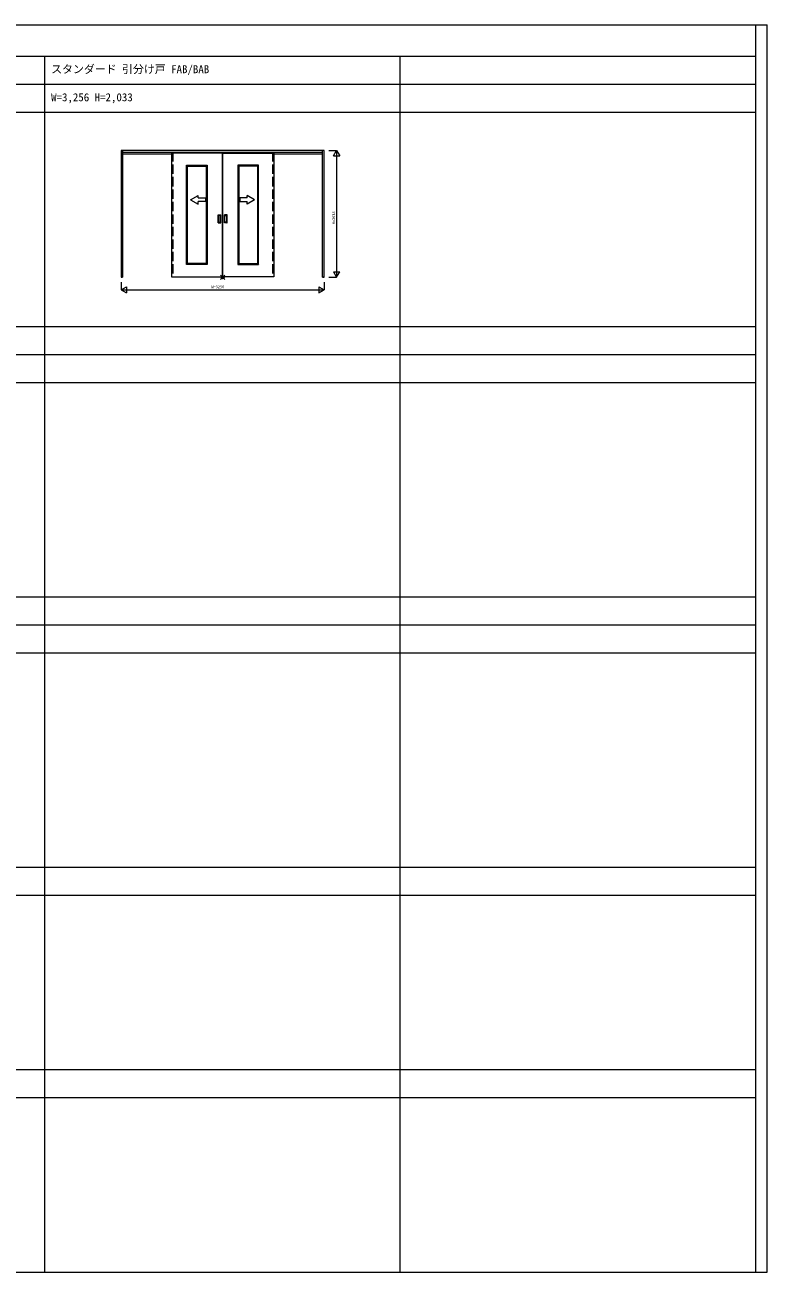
# Model space of a CAD drawing. Units: millimetres, scale not verified. Extents: x -14341 to 14341, y -10000 to 10000.
# Drawn here: x 2440 to 14341, y -10000 to 10000 of the extents above; entities that cross this region are included whole.
import ezdxf
from ezdxf.enums import TextEntityAlignment as Align

# ---------------------------------------------------------------- set-up
doc = ezdxf.new("R2010")
doc.units = ezdxf.units.MM
doc.header["$LTSCALE"] = 50
doc.linetypes.add('USER2', pattern=[4, 3, -1])
doc.layers.add('0-0_0', color=7, linetype='Continuous')
for name, color, linetype, lineweight in [('0-1_YKK_F1', 7, 'Continuous', 18), ('0-2_YKK_IN', 1, 'Continuous', 18), ('0-3_YKK_A1', 4, 'Continuous', 18), ('0-4_YKK_N1', 2, 'Continuous', 18)]:
    doc.layers.add(name, color=color, linetype=linetype, lineweight=lineweight)
doc.styles.add('ＭＳ ゴシック', font='')
doc.styles.get('ＭＳ ゴシック').set_extended_font_data('MS Gothic')

msp = doc.modelspace()

# ---------------------------------------------------------------- linework, layer by layer
at = {"layer": '0-1_YKK_F1'}
for p, q in [((-14340.51, 10000), (14340.51, 10000)), ((14159.49, -10000), (14159.49, 10000)), ((14340.51, -10000), (14340.51, 10000)), ((-14340.51, 9500), (14159.49, 9500)), ((2759.49, -10000), (2759.49, 9500)), ((8459.49, -10000), (8459.49, 9500)), ((-14340.51, 9050), (14159.49, 9050)), ((-14340.51, 8600), (14159.49, 8600)), ((-14340.51, 5165), (14159.49, 5165)), ((-14340.51, 4715), (14159.49, 4715)), ((-14340.51, 4265), (14159.49, 4265)), ((-14340.51, 830), (14159.49, 830)), ((-14340.51, 380), (14159.49, 380)), ((-14340.51, -70), (14159.49, -70)), ((-14340.51, -3505), (14159.49, -3505)), ((-14340.51, -3955), (14159.49, -3955)), ((-14340.51, -6752.5), (14159.49, -6752.5)), ((-14340.51, -7202.5), (14159.49, -7202.5)), ((-14340.51, -10000), (14340.51, -10000))]:
    msp.add_line(p, q, dxfattribs=at)
at = {"layer": '0-2_YKK_IN'}
for p, q in [((5574.14, 5917.14), (5644.85, 5987.86)), ((5574.14, 5987.86), (5644.85, 5917.14))]:
    msp.add_line(p, q, dxfattribs=at)
msp.add_circle((5609.49, 5952.5), 25, dxfattribs=at)
at = {"layer": '0-3_YKK_A1'}
for p, q in [((4005.49, 7985.5), (4005.49, 5952.5)), ((4005.49, 7961.5), (7213.49, 7961.5)), ((4005.49, 7931.5), (4787.49, 7931.5)), ((5607.49, 5961.5), (5607.49, 7941.5)), ((5611.49, 5961.5), (5611.49, 7941.5)), ((6431.49, 7931.5), (7213.49, 7931.5)), ((7213.49, 5952.5), (7213.49, 7985.5)), ((5031.16, 7753), (5363.83, 7753)), ((5047.16, 7737), (5031.16, 7753)), ((5047.16, 7737), (5347.83, 7737)), ((5347.83, 7737), (5363.83, 7753)), ((5347.83, 7737), (5347.83, 6173)), ((5363.83, 7753), (5363.83, 6157)), ((5855.16, 7753), (5855.16, 6157)), ((6187.83, 7753), (5855.16, 7753)), ((5871.16, 7737), (5855.16, 7753)), ((5871.16, 7737), (5871.16, 6173)), ((6171.83, 7737), (5871.16, 7737)), ((6171.83, 7737), (6187.83, 7753)), ((5095.49, 7195.91), (5215.49, 7265.19)), ((5215.49, 7225.91), (5215.49, 7265.19)), ((6123.5, 7195.91), (6003.5, 7265.19)), ((6003.5, 7225.91), (6003.5, 7265.19)), ((5095.49, 7195.91), (5215.49, 7126.63)), ((5215.49, 7126.63), (5215.49, 7165.91)), ((6123.5, 7195.91), (6003.5, 7126.63)), ((6003.5, 7126.63), (6003.5, 7165.91)), ((5538.49, 6826.5), (5538.49, 6954.5)), ((5539.49, 6955.5), (5579.49, 6955.5)), ((5539.49, 6825.5), (5579.49, 6825.5)), ((5544.49, 6944.5), (5544.49, 6836.5)), ((5573.49, 6945.5), (5545.49, 6945.5)), ((5545.49, 6835.5), (5573.49, 6835.5)), ((5574.49, 6836.5), (5574.49, 6944.5)), ((5580.49, 6826.5), (5580.49, 6954.5)), ((5638.49, 6826.5), (5638.49, 6954.5)), ((5679.49, 6955.5), (5639.49, 6955.5)), ((5679.49, 6825.5), (5639.49, 6825.5)), ((5644.49, 6836.5), (5644.49, 6944.5)), ((5645.49, 6945.5), (5673.49, 6945.5)), ((5673.49, 6835.5), (5645.49, 6835.5)), ((5674.49, 6944.5), (5674.49, 6836.5)), ((5680.49, 6826.5), (5680.49, 6954.5)), ((5047.16, 6173), (5031.16, 6157)), ((5347.83, 6173), (5363.83, 6157)), ((5871.16, 6173), (5855.16, 6157)), ((6171.83, 6173), (6187.83, 6157)), ((4005.49, 5952.5), (3981.49, 5952.5)), ((3981.49, 5952.5), (4005.49, 5952.5)), ((4787.49, 5961.5), (5607.49, 5961.5)), ((6431.49, 5961.5), (5611.49, 5961.5)), ((7237.49, 5952.5), (7213.49, 5952.5))]:
    msp.add_line(p, q, dxfattribs=at)
at = {"layer": '0-3_YKK_A1', "linetype": 'USER2'}
for p, q in [((4811.49, 7961.5), (4811.49, 5961.5)), ((6407.49, 7961.5), (6407.49, 5961.5))]:
    msp.add_line(p, q, dxfattribs=at)
at = {"layer": '0-3_YKK_A1'}
for points in [[(7213.49, 5952.5), (7237.49, 5952.5), (7237.49, 7985.5), (3981.49, 7985.5), (3981.49, 5952.5)], [(5607.49, 7941.5), (4787.49, 7941.5), (4787.49, 5961.5)], [(5611.49, 7941.5), (6431.49, 7941.5), (6431.49, 5961.5)], [(5363.83, 6157), (5031.16, 6157), (5031.16, 7753)], [(5347.83, 6173), (5047.16, 6173), (5047.16, 7737)], [(5855.16, 6157), (6187.83, 6157), (6187.83, 7753)], [(5871.16, 6173), (6171.83, 6173), (6171.83, 7737)], [(5215.49, 7225.91), (5335.49, 7225.91), (5335.49, 7165.91), (5215.49, 7165.91)], [(6003.5, 7225.91), (5883.5, 7225.91), (5883.5, 7165.91), (6003.5, 7165.91)]]:
    msp.add_lwpolyline(points, dxfattribs=at)
for centre, start, end in [((5539.49, 6954.5), 90, 180), ((5539.49, 6826.5), 180, 270), ((5545.49, 6944.5), 90, 180), ((5545.49, 6836.5), 180, 270), ((5573.49, 6944.5), 360, 90), ((5573.49, 6836.5), 270, 360), ((5579.49, 6954.5), 0, 90), ((5579.49, 6826.5), 270, 0), ((5639.49, 6954.5), 90, 180), ((5639.49, 6826.5), 180, 270), ((5645.49, 6944.5), 90, 180), ((5645.49, 6836.5), 180, 270), ((5673.49, 6944.5), 0, 90), ((5673.49, 6836.5), 270, 0), ((5679.49, 6954.5), 0, 90), ((5679.49, 6826.5), 270, 0)]:
    msp.add_arc(centre, 1, start, end, dxfattribs=at)
at = {"layer": '0-4_YKK_N1'}
for p, q in [((7312.49, 7985.5), (7437.49, 7985.5)), ((7387.49, 7898.9), (7487.49, 7898.9)), ((7437.49, 7985.5), (7437.49, 5952.5)), ((7387.49, 6039.1), (7487.49, 6039.1)), ((3981.49, 5752.5), (4068.09, 5802.5)), ((4068.09, 5802.5), (4068.09, 5702.5)), ((7150.89, 5802.5), (7237.49, 5752.5)), ((7237.49, 5877.5), (7237.49, 5752.5)), ((7312.49, 5952.5), (7437.49, 5952.5)), ((3981.49, 5752.5), (4068.09, 5702.5))]:
    msp.add_line(p, q, dxfattribs=at)
for points in [[(7387.49, 7898.9), (7437.49, 7985.5), (7487.49, 7898.9)], [(7387.49, 6039.1), (7437.49, 5952.5), (7487.49, 6039.1)], [(3981.49, 5877.5), (3981.49, 5752.5), (7237.49, 5752.5)], [(7150.89, 5802.5), (7150.89, 5702.5), (7237.49, 5752.5)]]:
    msp.add_lwpolyline(points, dxfattribs=at)

# ---------------------------------------------------------------- texts
at = {"layer": '0-0_0', "style": 'ＭＳ ゴシック'}
for s, p in [('スタンダード 引分け戸 FAB/BAB', (2859.49, 9187.5)), ('W=3,256 H=2,033', (2859.49, 8737.5))]:
    msp.add_text(s, height=128.3, dxfattribs=at).set_placement(p, align=Align.BOTTOM_LEFT)
at = {"layer": '0-4_YKK_N1', "color": 7, "style": 'ＭＳ ゴシック'}
msp.add_text('H=2033', height=43.99, rotation=90, dxfattribs=at).set_placement((7425.49, 6804), align=Align.BOTTOM_LEFT)
msp.add_text('W=3256', height=43.99, dxfattribs=at).set_placement((5429.49, 5764.5), align=Align.BOTTOM_LEFT)

doc.saveas('drawing.dxf')
